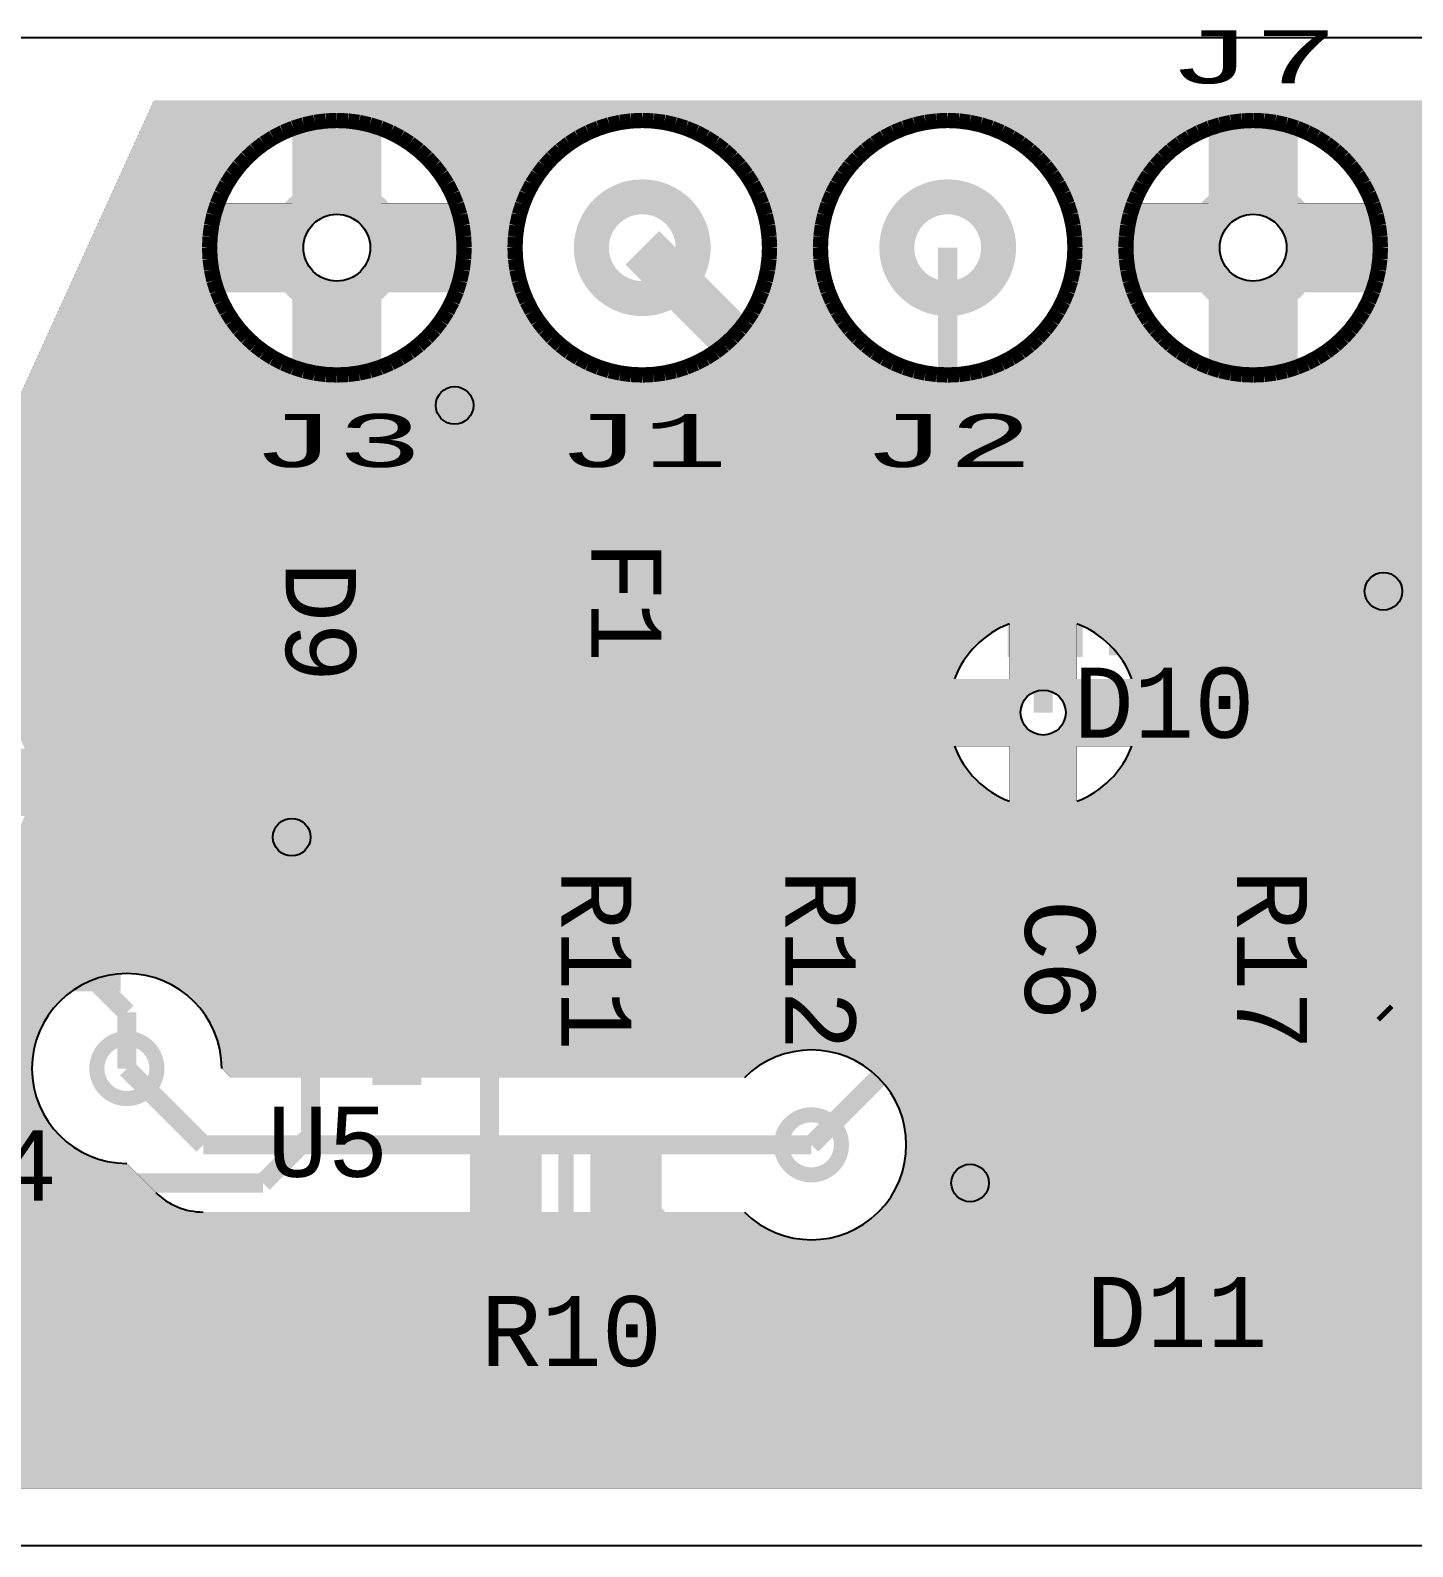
# Model space of a CAD drawing. Extents: x 0 to 100, y 0 to 20.
# Drawn here: x 70.09 to 88.48, y -0.01 to 20.16 of the extents above; entities that cross this region are included whole.
import ezdxf
from ezdxf.enums import TextEntityAlignment as Align

# ---------------------------------------------------------------- set-up
doc = ezdxf.new("R2010")
doc.units = 0
for name, color, linetype in [('KUPFERLAGE_OBEN', 3, 'CONTINUOUS'), ('KUPFERLAGE_UNTEN', 1, 'CONTINUOUS'), ('LEITERPLATTENUMRISS', 2, 'CONTINUOUS'), ('SIEBDRUCK_OBEN', 4, 'CONTINUOUS')]:
    doc.layers.add(name, color=color, linetype=linetype)
doc.styles.add('MONOTxtStyle', font='monotxt')

msp = doc.modelspace()

# ---------------------------------------------------------------- hatches: boundary and pattern name
at = {"layer": 'KUPFERLAGE_OBEN'}
h = msp.add_hatch(color=256, dxfattribs=at)
edge = h.paths.add_edge_path()
edge.add_arc((74.168, 17.272), 0.910082, 0, 360)
edge = h.paths.add_edge_path()
edge.add_arc((74.168, 17.272), 0.4445, 0, 360)
h = msp.add_hatch(color=256, dxfattribs=at)
edge = h.paths.add_edge_path()
edge.add_arc((78.232, 17.272), 0.910082, 0, 360)
edge = h.paths.add_edge_path()
edge.add_arc((78.232, 17.272), 0.4445, 0, 360)
h = msp.add_hatch(color=256, dxfattribs=at)
edge = h.paths.add_edge_path()
edge.add_arc((82.296, 17.272), 0.910082, 0, 360)
edge = h.paths.add_edge_path()
edge.add_arc((82.296, 17.272), 0.4445, 0, 360)
h = msp.add_hatch(color=256, dxfattribs=at)
edge = h.paths.add_edge_path()
edge.add_arc((86.36, 17.272), 0.910082, 0, 360)
edge = h.paths.add_edge_path()
edge.add_arc((86.36, 17.272), 0.4445, 0, 360)
h = msp.add_hatch(color=256, dxfattribs=at)
edge = h.paths.add_edge_path()
edge.add_arc((83.566, 11.086697), 0.5, 0, 360)
edge = h.paths.add_edge_path()
edge.add_arc((83.566, 11.086697), 0.3, 0, 360)
h = msp.add_hatch(color=256, dxfattribs=at)
edge = h.paths.add_edge_path()
edge.add_arc((71.374, 6.35), 0.5, 0, 360)
edge = h.paths.add_edge_path()
edge.add_arc((71.374, 6.35), 0.3, 0, 360)
h = msp.add_hatch(color=256, dxfattribs=at)
edge = h.paths.add_edge_path()
edge.add_arc((80.482383, 5.334), 0.5, 0, 360)
edge = h.paths.add_edge_path()
edge.add_arc((80.482383, 5.334), 0.3, 0, 360)
at = {"layer": 'KUPFERLAGE_UNTEN'}
h = msp.add_hatch(color=1, dxfattribs=at)
h.paths.add_polyline_path([(99.233675, 0.766325), (99.233675, 13.208), (94.488, 13.208), (91.354649, 19.233675), (71.73458, 19.233675), (71.233675, 18.131686), (71.233675, 18.131684), (69.342, 13.97), (63.5, 13.97), (60.868162, 19.233675), (29.647675, 19.233675), (27.686, 17.272), (27.686, 2.794), (29.713675, 0.766325)])
edge = h.paths.add_edge_path()
edge.add_arc((90.17, 6.604), 1.262635, 90.072045, 359.928046, ccw=False)
edge.add_line((90.168412, 7.866634), (93.093889, 10.792111))
edge.add_arc((93.725999, 10.16), 0.893939, 89.961453, 135, ccw=False)
edge.add_line((93.726601, 11.053939), (95.628305, 11.053939))
edge.add_arc((96.52, 10.16), 1.262635, 225.071999, 134.928001, ccw=False)
edge.add_line((95.628305, 9.266061), (94.096281, 9.266061))
edge.add_line((94.096281, 9.266061), (91.432634, 6.602414))
edge = h.paths.add_edge_path()
edge.add_arc((48.14, 10.534), 1.262635, 200.769496, 249.230504, ccw=False)
edge.add_line((46.959418, 10.086258), (47.692258, 10.086258))
edge.add_line((47.692258, 10.086258), (47.692258, 9.353418))
edge = h.paths.add_edge_path()
edge.add_line((47.692258, 11.714582), (47.692258, 10.981742))
edge.add_line((47.692258, 10.981742), (46.959418, 10.981742))
edge.add_arc((48.14, 10.534), 1.262635, 110.769496, 159.230504, ccw=False)
edge = h.paths.add_edge_path()
edge.add_arc((71.374, 6.35), 1.262635, 0.071954, 269.927955, ccw=False)
edge.add_line((72.636634, 6.351586), (72.760281, 6.227939))
edge.add_line((72.760281, 6.227939), (79.590688, 6.227939))
edge.add_arc((80.482383, 5.334), 1.262635, 225.071999, 134.928001, ccw=False)
edge.add_line((79.590688, 4.440061), (72.390803, 4.440061))
edge.add_arc((72.389999, 5.334), 0.893939, 225, 270.051481, ccw=False)
edge.add_line((71.757889, 4.701889), (71.372412, 5.087366))
edge = h.paths.add_edge_path()
edge.add_arc((97.028, 3.048), 1.672717, 0, 360)
edge = h.paths.add_edge_path()
edge.add_arc((34.135851, 8.128), 1.262635, 0.071938, 269.92794, ccw=False)
edge.add_line((35.398485, 8.129585), (38.570132, 4.957939))
edge.add_line((38.570132, 4.957939), (39.909305, 4.957939))
edge.add_arc((40.801, 4.064), 1.262635, 98.628399, 134.928001, ccw=False)
edge.add_line((40.611573, 5.312345), (36.264551, 9.659366))
edge.add_arc((36.266139, 10.922), 1.262635, 0.071954, 269.927955, ccw=False)
edge.add_line((37.528773, 10.923586), (41.616232, 6.836126))
edge.add_arc((42.394667, 5.842), 1.262635, 247.129364, 128.062149, ccw=False)
edge.add_arc((40.801, 4.064), 1.262635, 315.559238, 29.12926, ccw=False)
edge.add_line((41.702489, 3.179939), (42.809717, 3.179939))
edge.add_line((42.809717, 3.179939), (43.810061, 4.180283))
edge.add_line((43.810061, 4.180283), (43.810061, 8.436326))
edge.add_arc((44.704, 9.328021), 1.262635, 315.071999, 224.928001, ccw=False)
edge.add_line((45.597939, 8.436326), (45.597939, 3.81))
edge.add_arc((44.704, 3.81), 0.893939, 314.927935, 0, ccw=False)
edge.add_line((45.335315, 3.177095), (43.812905, 1.654685))
edge.add_arc((43.18, 2.286), 0.893939, 278.981182, 315.072065, ccw=False)
edge.add_arc((43.179999, 2.286), 0.893939, 269.962869, 278.98126, ccw=False)
edge.add_line((43.179419, 1.392061), (41.277695, 1.392061))
edge.add_arc((40.386, 2.286), 1.262635, 135.559238, 314.928001, ccw=False)
edge.add_line((39.484511, 3.170061), (38.200783, 3.170061))
edge.add_arc((38.199851, 4.064), 0.893939, 225.000007, 270.059762, ccw=False)
edge.add_line((37.567741, 3.431889), (34.134263, 6.865366))
edge = h.paths.add_edge_path()
edge.add_arc((29.972, 3.81), 0.3, 0, 360)
edge = h.paths.add_edge_path()
edge.add_arc((29.972, 3.81), 1.262635, 200.769496, 249.230504, ccw=False)
edge.add_line((28.791418, 3.362258), (29.524258, 3.362258))
edge.add_line((29.524258, 3.362258), (29.524258, 2.629418))
edge = h.paths.add_edge_path()
edge.add_arc((29.972, 3.81), 1.262635, 290.769496, 339.230504, ccw=False)
edge.add_line((30.419742, 2.629418), (30.419742, 3.362258))
edge.add_line((30.419742, 3.362258), (31.152582, 3.362258))
edge = h.paths.add_edge_path()
edge.add_arc((29.972, 3.81), 1.262635, 110.769496, 159.230504, ccw=False)
edge.add_line((29.524258, 4.990582), (29.524258, 4.257742))
edge.add_line((29.524258, 4.257742), (28.791418, 4.257742))
edge = h.paths.add_edge_path()
edge.add_arc((29.972, 3.81), 1.262635, 20.769496, 69.230504, ccw=False)
edge.add_line((31.152582, 4.257742), (30.419742, 4.257742))
edge.add_line((30.419742, 4.257742), (30.419742, 4.990582))
edge = h.paths.add_edge_path()
edge.add_arc((43.942, 13.716), 1.262635, 239.271696, 120.728304, ccw=False)
edge.add_line((43.296834, 12.630639), (30.109166, 12.630639))
edge.add_arc((29.464, 13.716), 1.262635, 59.271696, 300.728304, ccw=False)
edge.add_line((30.109166, 14.801361), (43.296834, 14.801361))
edge = h.paths.add_edge_path()
edge.add_arc((39.316, 17.272), 1.462635, 0, 360)
edge = h.paths.add_edge_path()
edge.add_arc((83.566, 11.086697), 1.262635, 200.769496, 249.230504, ccw=False)
edge.add_line((82.385418, 10.638955), (83.118258, 10.638955))
edge.add_line((83.118258, 10.638955), (83.118258, 9.906115))
edge = h.paths.add_edge_path()
edge.add_arc((83.566, 11.086697), 1.262635, 290.769496, 339.230504, ccw=False)
edge.add_line((84.013742, 9.906115), (84.013742, 10.638955))
edge.add_line((84.013742, 10.638955), (84.746582, 10.638955))
edge = h.paths.add_edge_path()
edge.add_arc((83.566, 11.086697), 1.262635, 110.769496, 159.230504, ccw=False)
edge.add_line((83.118258, 12.267279), (83.118258, 11.534439))
edge.add_line((83.118258, 11.534439), (82.385418, 11.534439))
edge = h.paths.add_edge_path()
edge.add_arc((83.566, 11.086697), 0.3, 0, 360)
edge = h.paths.add_edge_path()
edge.add_arc((83.566, 11.086697), 1.262635, 20.769496, 69.230504, ccw=False)
edge.add_line((84.746582, 11.534439), (84.013742, 11.534439))
edge.add_line((84.013742, 11.534439), (84.013742, 12.267279))
edge = h.paths.add_edge_path()
edge.add_arc((74.168, 17.272), 1.672717, 200.769538, 249.230462, ccw=False)
edge.add_line((72.603986, 16.678838), (73.574838, 16.678838))
edge.add_line((73.574838, 16.678838), (73.574838, 15.707986))
edge = h.paths.add_edge_path()
edge.add_arc((74.168, 17.272), 1.672717, 290.769538, 339.230462, ccw=False)
edge.add_line((74.761162, 15.707986), (74.761162, 16.678838))
edge.add_line((74.761162, 16.678838), (75.732014, 16.678838))
edge = h.paths.add_edge_path()
edge.add_arc((78.232, 17.272), 1.672717, 0, 360)
edge = h.paths.add_edge_path()
edge.add_arc((82.296, 17.272), 1.672717, 0, 360)
edge = h.paths.add_edge_path()
edge.add_arc((86.36, 17.272), 1.672717, 200.769538, 249.230462, ccw=False)
edge.add_line((84.795986, 16.678838), (85.766838, 16.678838))
edge.add_line((85.766838, 16.678838), (85.766838, 15.707986))
edge = h.paths.add_edge_path()
edge.add_arc((86.36, 17.272), 1.672717, 290.769538, 339.230462, ccw=False)
edge.add_line((86.953162, 15.707986), (86.953162, 16.678838))
edge.add_line((86.953162, 16.678838), (87.924014, 16.678838))
edge = h.paths.add_edge_path()
edge.add_arc((90.424, 17.272), 1.672717, 0, 360)
edge = h.paths.add_edge_path()
edge.add_arc((74.168, 17.272), 1.672717, 110.769538, 159.230462, ccw=False)
edge.add_line((73.574838, 18.836014), (73.574838, 17.865162))
edge.add_line((73.574838, 17.865162), (72.603986, 17.865162))
edge = h.paths.add_edge_path()
edge.add_arc((74.168, 17.272), 0.4445, 0, 360)
edge = h.paths.add_edge_path()
edge.add_arc((74.168, 17.272), 1.672717, 20.769538, 69.230462, ccw=False)
edge.add_line((75.732014, 17.865162), (74.761162, 17.865162))
edge.add_line((74.761162, 17.865162), (74.761162, 18.836014))
edge = h.paths.add_edge_path()
edge.add_arc((86.36, 17.272), 1.672717, 110.769538, 159.230462, ccw=False)
edge.add_line((85.766838, 18.836014), (85.766838, 17.865162))
edge.add_line((85.766838, 17.865162), (84.795986, 17.865162))
edge = h.paths.add_edge_path()
edge.add_arc((86.36, 17.272), 0.4445, 0, 360)
edge = h.paths.add_edge_path()
edge.add_arc((86.36, 17.272), 1.672717, 20.769538, 69.230462, ccw=False)
edge.add_line((87.924014, 17.865162), (86.953162, 17.865162))
edge.add_line((86.953162, 17.865162), (86.953162, 18.836014))
edge = h.paths.add_edge_path()
edge.add_arc((67.31, 5.842), 1.262635, 290.769496, 339.230504, ccw=False)
edge.add_line((67.757742, 4.661418), (67.757742, 5.394258))
edge.add_line((67.757742, 5.394258), (68.490582, 5.394258))
edge = h.paths.add_edge_path()
edge.add_arc((67.31, 5.842), 0.3, 0, 360)
edge = h.paths.add_edge_path()
edge.add_arc((67.31, 5.842), 1.262635, 200.769496, 249.230504, ccw=False)
edge.add_line((66.129418, 5.394258), (66.862258, 5.394258))
edge.add_line((66.862258, 5.394258), (66.862258, 4.661418))
edge = h.paths.add_edge_path()
edge.add_arc((67.31, 5.842), 1.262635, 20.769496, 69.230504, ccw=False)
edge.add_line((68.490582, 6.289742), (67.757742, 6.289742))
edge.add_line((67.757742, 6.289742), (67.757742, 7.022582))
edge = h.paths.add_edge_path()
edge.add_arc((67.31, 5.842), 1.262635, 110.769496, 159.230504, ccw=False)
edge.add_line((66.862258, 7.022582), (66.862258, 6.289742))
edge.add_line((66.862258, 6.289742), (66.129418, 6.289742))
edge = h.paths.add_edge_path()
edge.add_arc((48.14, 10.534), 1.262635, 290.769496, 339.230504, ccw=False)
edge.add_line((48.587742, 9.353418), (48.587742, 10.086258))
edge.add_line((48.587742, 10.086258), (49.320582, 10.086258))
edge = h.paths.add_edge_path()
edge.add_arc((68.834, 10.16), 1.262635, 200.769496, 249.230504, ccw=False)
edge.add_line((67.653418, 9.712258), (68.386258, 9.712258))
edge.add_line((68.386258, 9.712258), (68.386258, 8.979418))
edge = h.paths.add_edge_path()
edge.add_arc((68.834, 10.16), 1.262635, 290.769496, 339.230504, ccw=False)
edge.add_line((69.281742, 8.979418), (69.281742, 9.712258))
edge.add_line((69.281742, 9.712258), (70.014582, 9.712258))
edge = h.paths.add_edge_path()
edge.add_arc((68.834, 10.16), 0.3, 0, 360)
edge = h.paths.add_edge_path()
edge.add_arc((48.14, 10.534), 0.3, 0, 360)
edge = h.paths.add_edge_path()
edge.add_arc((48.14, 10.534), 1.262635, 20.769496, 69.230504, ccw=False)
edge.add_line((49.320582, 10.981742), (48.587742, 10.981742))
edge.add_line((48.587742, 10.981742), (48.587742, 11.714582))
edge = h.paths.add_edge_path()
edge.add_arc((68.834, 10.16), 1.262635, 110.769496, 159.230504, ccw=False)
edge.add_line((68.386258, 11.340582), (68.386258, 10.607742))
edge.add_line((68.386258, 10.607742), (67.653418, 10.607742))
edge = h.paths.add_edge_path()
edge.add_arc((68.834, 10.16), 1.262635, 20.769496, 69.230504, ccw=False)
edge.add_line((70.014582, 10.607742), (69.281742, 10.607742))
edge.add_line((69.281742, 10.607742), (69.281742, 11.340582))
edge = h.paths.add_edge_path()
edge.add_arc((51.816, 17.272), 1.462635, 0, 360)
h = msp.add_hatch(color=256, dxfattribs=at)
edge = h.paths.add_edge_path()
edge.add_arc((74.168, 17.272), 0.910082, 0, 360)
edge = h.paths.add_edge_path()
edge.add_arc((74.168, 17.272), 0.4445, 0, 360)
h = msp.add_hatch(color=256, dxfattribs=at)
edge = h.paths.add_edge_path()
edge.add_arc((78.232, 17.272), 0.910082, 0, 360)
edge = h.paths.add_edge_path()
edge.add_arc((78.232, 17.272), 0.4445, 0, 360)
h = msp.add_hatch(color=256, dxfattribs=at)
edge = h.paths.add_edge_path()
edge.add_arc((82.296, 17.272), 0.910082, 0, 360)
edge = h.paths.add_edge_path()
edge.add_arc((82.296, 17.272), 0.4445, 0, 360)
h = msp.add_hatch(color=256, dxfattribs=at)
edge = h.paths.add_edge_path()
edge.add_arc((86.36, 17.272), 0.910082, 0, 360)
edge = h.paths.add_edge_path()
edge.add_arc((86.36, 17.272), 0.4445, 0, 360)
h = msp.add_hatch(color=256, dxfattribs=at)
edge = h.paths.add_edge_path()
edge.add_arc((83.566, 11.086697), 0.5, 0, 360)
edge = h.paths.add_edge_path()
edge.add_arc((83.566, 11.086697), 0.3, 0, 360)
h = msp.add_hatch(color=256, dxfattribs=at)
edge = h.paths.add_edge_path()
edge.add_arc((71.374, 6.35), 0.5, 0, 360)
edge = h.paths.add_edge_path()
edge.add_arc((71.374, 6.35), 0.3, 0, 360)
h = msp.add_hatch(color=256, dxfattribs=at)
edge = h.paths.add_edge_path()
edge.add_arc((80.482383, 5.334), 0.5, 0, 360)
edge = h.paths.add_edge_path()
edge.add_arc((80.482383, 5.334), 0.3, 0, 360)

# ---------------------------------------------------------------- linework, layer by layer
at = {"layer": 'KUPFERLAGE_OBEN', "color": 3}
for points, const_width in [([(100.076, 20.066), (0, 20.066)], 0.0254), ([(78.232, 17.272), (80.01, 15.494)], 0.635), ([(82.296, 15.24), (82.296, 17.272)], 0.254), ([(80.01, 15.494), (80.01, 14.224)], 0.635), ([(83.312, 14.224), (82.296, 15.24)], 0.254), ([(73.40992, 13.208), (74.37579, 14.17385)], 0.635), ([(76.75088, 14.17386), (74.37579, 14.17385)], 0.635), ([(78.994, 11.93074), (76.75088, 14.17386)], 0.635), ([(85.852, 14.224), (83.312, 14.224)], 0.254), ([(87.182396, 12.893604), (85.852, 14.224)], 0.254), ([(64.25836, 13.208), (71.626037, 13.208)], 0.635), ([(71.569284, 13.145357), (71.631927, 13.208)], 0.635), ([(73.40992, 13.208), (71.631927, 13.208)], 0.635), ([(87.287604, 12.893604), (87.094, 12.7)], 0.254), ([(87.287604, 12.893604), (87.182396, 12.893604)], 0.254), ([(83.566, 12.672), (83.566, 11.086697)], 0.254), ([(88.646, 12.714), (87.122, 12.714)], 0.254), ([(78.994, 11.93074), (78.994, 10.736013)], 0.635), ([(78.994, 10.736013), (79.179987, 10.922)], 0.635), ([(80.002083, 11.161357), (79.762726, 10.922)], 0.254), ([(78.994, 10.73601), (78.994, 8.89)], 0.635), ([(75.734883, 10.673857), (73.914, 8.852974)], 0.254), ([(64.17744, 10.16), (71.605964, 10.16)], 0.635), ([(89.036382, 9.652), (88.138, 8.753618)], 0.254), ([(73.914, 8.852974), (73.914, 8.680867)], 0.254), ([(79.248, 8.636), (78.994, 8.89)], 0.254), ([(88.138, 8.753618), (88.138, 8.636)], 0.635), ([(59.718, 8.636), (73.869133, 8.636)], 0.254), ([(79.248, 8.636), (88.138, 8.636)], 0.254), ([(70.792, 7.678735), (71.374, 7.096735)], 0.254), ([(76.117, 7.678735), (76.937735, 6.858)], 0.254), ([(76.2, 5.042471), (76.2, 7.607868)], 0.254), ([(71.374, 7.096735), (71.374, 6.35)], 0.254), ([(82.296, 6.124471), (82.296, 7.076383)], 0.254), ([(85.108, 6.991235), (85.228765, 7.112)], 0.254), ([(85.228765, 7.112), (88.090618, 7.112)], 0.254), ([(88.090618, 7.112), (88.138, 7.064618)], 0.254), ([(88.138, 7.064618), (88.138, 5.856235)], 0.254), ([(76.937735, 6.858), (79.244883, 6.858)], 0.254), ([(80.482383, 5.334), (82.006383, 6.858)], 0.254), ([(73.817, 5.45874), (73.817, 6.728735)], 0.254), ([(83.594, 4.826471), (82.296, 6.124471)], 0.254), ([(88.138, 5.856235), (87.122, 4.840235)], 0.254), ([(73.817, 5.45874), (73.18427, 4.826)], 0.254), ([(76.416, 4.826471), (76.2, 5.042471)], 0.254), ([(73.18427, 4.826), (65.532, 4.826)], 0.254), ([(91.363265, 4.826), (87.122, 4.826)], 0.254), ([(79.248, 3.556), (78.232, 4.572)], 0.254), ([(92.638, 3.556), (79.248, 3.556)], 0.254), ([(66.04, 1.524), (95.504, 1.524)], 0.254), ([(0, 0), (100.076, 0)], 0.0254)]:
    msp.add_lwpolyline(points, dxfattribs=dict(at, const_width=const_width))
at = {"layer": 'KUPFERLAGE_OBEN'}
for points in [[(74.85988, 13.673857), (74.85988, 14.673857), (76.60988, 13.673857), (76.60988, 14.673857)], [(79.12708, 13.636357), (79.12708, 14.686357), (80.87708, 13.636357), (80.87708, 14.686357)], [(70.21928, 12.570357), (70.21928, 13.720357), (72.91928, 12.570357), (72.91928, 13.720357)], [(83.094, 13.575), (84.094, 13.575), (83.094, 11.825), (84.094, 11.825)], [(86.594, 13.575), (87.594, 13.575), (86.594, 11.825), (87.594, 11.825)], [(79.12708, 10.636357), (79.12708, 11.686357), (80.87708, 10.636357), (80.87708, 11.686357)], [(74.85988, 10.173857), (74.85988, 11.173857), (76.60988, 10.173857), (76.60988, 11.173857)], [(70.21928, 9.570357), (70.21928, 10.720357), (72.91928, 9.570357), (72.91928, 10.720357)], [(73.317, 8.328735), (73.317, 8.928735), (74.317, 8.328735), (74.317, 8.928735)], [(78.621, 9.066235), (79.621, 9.066235), (78.621, 8.116235), (79.621, 8.116235)], [(81.604, 9.066235), (82.604, 9.066235), (81.604, 8.116235), (82.604, 8.116235)], [(84.608, 8.116235), (84.608, 9.066235), (85.608, 8.116235), (85.608, 9.066235)], [(87.612, 9.066235), (88.612, 9.066235), (87.612, 8.116235), (88.612, 8.116235)], [(70.292, 7.378735), (70.292, 7.978735), (71.292, 7.378735), (71.292, 7.978735)], [(75.617, 7.378735), (75.617, 7.978735), (76.617, 7.378735), (76.617, 7.978735)], [(79.621, 6.516235), (78.621, 6.516235), (79.621, 7.466235), (78.621, 7.466235)], [(82.604, 6.516235), (81.604, 6.516235), (82.604, 7.466235), (81.604, 7.466235)], [(84.608, 6.516235), (84.608, 7.466235), (85.608, 6.516235), (85.608, 7.466235)], [(88.612, 6.516235), (87.612, 6.516235), (88.612, 7.466235), (87.612, 7.466235)], [(73.317, 6.428735), (73.317, 7.028735), (74.317, 6.428735), (74.317, 7.028735)], [(84.094, 3.951471), (83.094, 3.951471), (84.094, 5.701471), (83.094, 5.701471)], [(87.594, 3.951471), (86.594, 3.951471), (87.594, 5.701471), (86.594, 5.701471)], [(75.941, 4.326471), (75.941, 5.326471), (76.891, 4.326471), (76.891, 5.326471)], [(77.541, 4.326471), (77.541, 5.326471), (78.491, 4.326471), (78.491, 5.326471)]]:
    msp.add_solid(points, dxfattribs=at)
at = {"layer": 'KUPFERLAGE_UNTEN', "color": 1}
for points, const_width in [([(99.233675, 0.766325), (99.233675, 13.208), (94.488, 13.208), (91.354649, 19.233675), (71.73458, 19.233675), (71.233675, 18.131686), (71.233675, 18.131684), (69.342, 13.97), (63.5, 13.97), (60.868162, 19.233675), (29.647675, 19.233675), (27.686, 17.272), (27.686, 2.794), (29.713675, 0.766325), (99.233675, 0.766325)], 0.00127), ([(73.574838, 18.836014), (73.574838, 17.865162), (72.603986, 17.865162)], 0.00127), ([(75.732014, 17.865162), (74.761162, 17.865162), (74.761162, 18.836014)], 0.00127), ([(85.766838, 18.836014), (85.766838, 17.865162), (84.795986, 17.865162)], 0.00127), ([(87.924014, 17.865162), (86.953162, 17.865162), (86.953162, 18.836014)], 0.00127), ([(72.603986, 16.678838), (73.574838, 16.678838), (73.574838, 15.707986)], 0.00127), ([(74.761162, 15.707986), (74.761162, 16.678838), (75.732014, 16.678838)], 0.00127), ([(84.795986, 16.678838), (85.766838, 16.678838), (85.766838, 15.707986)], 0.00127), ([(86.953162, 15.707986), (86.953162, 16.678838), (87.924014, 16.678838)], 0.00127), ([(83.118258, 12.267279), (83.118258, 11.534439), (82.385418, 11.534439)], 0.00127), ([(84.746582, 11.534439), (84.013742, 11.534439), (84.013742, 12.267279)], 0.00127), ([(82.385418, 10.638955), (83.118258, 10.638955), (83.118258, 9.906115)], 0.00127), ([(84.013742, 9.906115), (84.013742, 10.638955), (84.746582, 10.638955)], 0.00127), ([(71.374, 6.35), (72.39, 5.334)], 0.254), ([(72.636634, 6.351586), (72.760281, 6.227939), (79.590688, 6.227939)], 0.00127), ([(72.39, 5.334), (80.482383, 5.334)], 0.254), ([(71.757889, 4.701889), (71.372412, 5.087366)], 0.00127), ([(79.590688, 4.440061), (72.390803, 4.440061)], 0.00127)]:
    msp.add_lwpolyline(points, dxfattribs=dict(at, const_width=const_width))
for centre, radius in [((78.232, 17.272), 1.672717), ((82.296, 17.272), 1.672717), ((74.168, 17.272), 0.4445), ((86.36, 17.272), 0.4445), ((83.566, 11.086697), 0.3)]:
    msp.add_circle(centre, radius, dxfattribs=at)
for centre, radius, start, end in [((74.168, 17.272), 1.672717, 110.769538, 159.230462), ((74.168, 17.272), 1.672717, 20.769538, 69.230462), ((86.36, 17.272), 1.672717, 110.769538, 159.230462), ((86.36, 17.272), 1.672717, 20.769538, 69.230462), ((74.168, 17.272), 1.672717, 200.769538, 249.230462), ((74.168, 17.272), 1.672717, 290.769538, 339.230462), ((86.36, 17.272), 1.672717, 200.769538, 249.230462), ((86.36, 17.272), 1.672717, 290.769538, 339.230462), ((83.566, 11.086697), 1.262635, 110.769496, 159.230504), ((83.566, 11.086697), 1.262635, 20.769496, 69.230504), ((83.566, 11.086697), 1.262635, 200.769496, 249.230504), ((83.566, 11.086697), 1.262635, 290.769496, 339.230504), ((71.374, 6.35), 1.262635, 0.071954, 269.927955), ((80.482383, 5.334), 1.262635, 225.071999, 134.928001), ((72.389999, 5.334), 0.893939, 225, 270.051481)]:
    msp.add_arc(centre, radius, start, end, dxfattribs=at)
at = {"layer": 'LEITERPLATTENUMRISS', "color": 2, "const_width": 0.000001}
for points in [[(100, 20), (0, 20)], [(0, 0), (100, 0)]]:
    msp.add_lwpolyline(points, dxfattribs=at)
at = {"layer": 'SIEBDRUCK_OBEN', "color": 4}
for points, const_width in [([(73.729733, 18.907634), (73.588846, 18.863212)], 0.2032), ([(73.873955, 18.939607), (73.729733, 18.907634)], 0.2032), ([(74.020416, 18.958889), (73.873955, 18.939607)], 0.2032), ([(74.168, 18.965333), (74.020416, 18.958889)], 0.2032), ([(74.315583, 18.958889), (74.168, 18.965333)], 0.2032), ([(74.168, 18.965333), (74.168, 18.965333)], 0.2032), ([(74.462044, 18.939607), (74.315583, 18.958889)], 0.2032), ([(74.606266, 18.907634), (74.462044, 18.939607)], 0.2032), ([(74.747153, 18.863212), (74.606266, 18.907634)], 0.2032), ([(77.793733, 18.907634), (77.652846, 18.863212)], 0.2032), ([(77.937955, 18.939607), (77.793733, 18.907634)], 0.2032), ([(78.084416, 18.958889), (77.937955, 18.939607)], 0.2032), ([(78.232, 18.965333), (78.084416, 18.958889)], 0.2032), ([(78.379583, 18.958889), (78.232, 18.965333)], 0.2032), ([(78.232, 18.965333), (78.232, 18.965333)], 0.2032), ([(78.526044, 18.939607), (78.379583, 18.958889)], 0.2032), ([(78.670266, 18.907634), (78.526044, 18.939607)], 0.2032), ([(78.811153, 18.863212), (78.670266, 18.907634)], 0.2032), ([(81.857733, 18.907634), (81.716846, 18.863212)], 0.2032), ([(82.001955, 18.939607), (81.857733, 18.907634)], 0.2032), ([(82.148416, 18.958889), (82.001955, 18.939607)], 0.2032), ([(82.296, 18.965333), (82.148416, 18.958889)], 0.2032), ([(82.443583, 18.958889), (82.296, 18.965333)], 0.2032), ([(82.296, 18.965333), (82.296, 18.965333)], 0.2032), ([(82.590044, 18.939607), (82.443583, 18.958889)], 0.2032), ([(82.734266, 18.907634), (82.590044, 18.939607)], 0.2032), ([(82.875153, 18.863212), (82.734266, 18.907634)], 0.2032), ([(85.921733, 18.907634), (85.780846, 18.863212)], 0.2032), ([(86.065955, 18.939607), (85.921733, 18.907634)], 0.2032), ([(86.212416, 18.958889), (86.065955, 18.939607)], 0.2032), ([(86.36, 18.965333), (86.212416, 18.958889)], 0.2032), ([(86.507583, 18.958889), (86.36, 18.965333)], 0.2032), ([(86.36, 18.965333), (86.36, 18.965333)], 0.2032), ([(86.654044, 18.939607), (86.507583, 18.958889)], 0.2032), ([(86.798266, 18.907634), (86.654044, 18.939607)], 0.2032), ([(86.939153, 18.863212), (86.798266, 18.907634)], 0.2032), ([(73.321333, 18.738469), (73.196744, 18.659097)], 0.2032), ([(73.452366, 18.80668), (73.321333, 18.738469)], 0.2032), ([(73.588846, 18.863212), (73.452366, 18.80668)], 0.2032), ([(74.883633, 18.80668), (74.747153, 18.863212)], 0.2032), ([(75.014666, 18.738469), (74.883633, 18.80668)], 0.2032), ([(75.139255, 18.659097), (75.014666, 18.738469)], 0.2032), ([(77.385333, 18.738469), (77.260744, 18.659097)], 0.2032), ([(77.516366, 18.80668), (77.385333, 18.738469)], 0.2032), ([(77.652846, 18.863212), (77.516366, 18.80668)], 0.2032), ([(78.947633, 18.80668), (78.811153, 18.863212)], 0.2032), ([(79.078666, 18.738469), (78.947633, 18.80668)], 0.2032), ([(79.203255, 18.659097), (79.078666, 18.738469)], 0.2032), ([(81.449333, 18.738469), (81.324744, 18.659097)], 0.2032), ([(81.580366, 18.80668), (81.449333, 18.738469)], 0.2032), ([(81.716846, 18.863212), (81.580366, 18.80668)], 0.2032), ([(83.011633, 18.80668), (82.875153, 18.863212)], 0.2032), ([(83.142666, 18.738469), (83.011633, 18.80668)], 0.2032), ([(83.267255, 18.659097), (83.142666, 18.738469)], 0.2032), ([(85.513333, 18.738469), (85.388744, 18.659097)], 0.2032), ([(85.644366, 18.80668), (85.513333, 18.738469)], 0.2032), ([(85.780846, 18.863212), (85.644366, 18.80668)], 0.2032), ([(87.075633, 18.80668), (86.939153, 18.863212)], 0.2032), ([(87.206666, 18.738469), (87.075633, 18.80668)], 0.2032), ([(87.331255, 18.659097), (87.206666, 18.738469)], 0.2032), ([(72.970632, 18.469367), (72.870831, 18.360453)], 0.2032), ([(73.079546, 18.569168), (72.970632, 18.469367)], 0.2032), ([(73.196744, 18.659097), (73.079546, 18.569168)], 0.2032), ([(75.256453, 18.569168), (75.139255, 18.659097)], 0.2032), ([(75.365367, 18.469367), (75.256453, 18.569168)], 0.2032), ([(75.465168, 18.360453), (75.365367, 18.469367)], 0.2032), ([(77.034632, 18.469367), (76.934831, 18.360453)], 0.2032), ([(77.143546, 18.569168), (77.034632, 18.469367)], 0.2032), ([(77.260744, 18.659097), (77.143546, 18.569168)], 0.2032), ([(79.320453, 18.569168), (79.203255, 18.659097)], 0.2032), ([(79.429367, 18.469367), (79.320453, 18.569168)], 0.2032), ([(79.529168, 18.360453), (79.429367, 18.469367)], 0.2032), ([(81.098632, 18.469367), (80.998831, 18.360453)], 0.2032), ([(81.207546, 18.569168), (81.098632, 18.469367)], 0.2032), ([(81.324744, 18.659097), (81.207546, 18.569168)], 0.2032), ([(83.384453, 18.569168), (83.267255, 18.659097)], 0.2032), ([(83.493367, 18.469367), (83.384453, 18.569168)], 0.2032), ([(83.593168, 18.360453), (83.493367, 18.469367)], 0.2032), ([(85.162632, 18.469367), (85.062831, 18.360453)], 0.2032), ([(85.271546, 18.569168), (85.162632, 18.469367)], 0.2032), ([(85.388744, 18.659097), (85.271546, 18.569168)], 0.2032), ([(87.448453, 18.569168), (87.331255, 18.659097)], 0.2032), ([(87.557367, 18.469367), (87.448453, 18.569168)], 0.2032), ([(87.657168, 18.360453), (87.557367, 18.469367)], 0.2032), ([(72.870831, 18.360453), (72.780902, 18.243255)], 0.2032), ([(75.555097, 18.243255), (75.465168, 18.360453)], 0.2032), ([(76.934831, 18.360453), (76.844902, 18.243255)], 0.2032), ([(79.619097, 18.243255), (79.529168, 18.360453)], 0.2032), ([(80.998831, 18.360453), (80.908902, 18.243255)], 0.2032), ([(83.683097, 18.243255), (83.593168, 18.360453)], 0.2032), ([(85.062831, 18.360453), (84.972902, 18.243255)], 0.2032), ([(87.747097, 18.243255), (87.657168, 18.360453)], 0.2032), ([(72.70153, 18.118666), (72.633319, 17.987633)], 0.2032), ([(72.780902, 18.243255), (72.70153, 18.118666)], 0.2032), ([(75.634469, 18.118666), (75.555097, 18.243255)], 0.2032), ([(75.70268, 17.987633), (75.634469, 18.118666)], 0.2032), ([(76.76553, 18.118666), (76.697319, 17.987633)], 0.2032), ([(76.844902, 18.243255), (76.76553, 18.118666)], 0.2032), ([(79.698469, 18.118666), (79.619097, 18.243255)], 0.2032), ([(79.76668, 17.987633), (79.698469, 18.118666)], 0.2032), ([(80.82953, 18.118666), (80.761319, 17.987633)], 0.2032), ([(80.908902, 18.243255), (80.82953, 18.118666)], 0.2032), ([(83.762469, 18.118666), (83.683097, 18.243255)], 0.2032), ([(83.83068, 17.987633), (83.762469, 18.118666)], 0.2032), ([(84.89353, 18.118666), (84.825319, 17.987633)], 0.2032), ([(84.972902, 18.243255), (84.89353, 18.118666)], 0.2032), ([(87.826469, 18.118666), (87.747097, 18.243255)], 0.2032), ([(87.89468, 17.987633), (87.826469, 18.118666)], 0.2032), ([(72.633319, 17.987633), (72.576787, 17.851153)], 0.2032), ([(75.759212, 17.851153), (75.70268, 17.987633)], 0.2032), ([(76.697319, 17.987633), (76.640787, 17.851153)], 0.2032), ([(79.823212, 17.851153), (79.76668, 17.987633)], 0.2032), ([(80.761319, 17.987633), (80.704787, 17.851153)], 0.2032), ([(83.887212, 17.851153), (83.83068, 17.987633)], 0.2032), ([(84.825319, 17.987633), (84.768787, 17.851153)], 0.2032), ([(87.951212, 17.851153), (87.89468, 17.987633)], 0.2032), ([(72.532365, 17.710266), (72.500392, 17.566044)], 0.2032), ([(72.576787, 17.851153), (72.532365, 17.710266)], 0.2032), ([(75.803634, 17.710266), (75.759212, 17.851153)], 0.2032), ([(75.835607, 17.566044), (75.803634, 17.710266)], 0.2032), ([(76.596365, 17.710266), (76.564392, 17.566044)], 0.2032), ([(76.640787, 17.851153), (76.596365, 17.710266)], 0.2032), ([(79.867634, 17.710266), (79.823212, 17.851153)], 0.2032), ([(79.899607, 17.566044), (79.867634, 17.710266)], 0.2032), ([(80.660365, 17.710266), (80.628392, 17.566044)], 0.2032), ([(80.704787, 17.851153), (80.660365, 17.710266)], 0.2032), ([(83.931634, 17.710266), (83.887212, 17.851153)], 0.2032), ([(83.963607, 17.566044), (83.931634, 17.710266)], 0.2032), ([(84.724365, 17.710266), (84.692392, 17.566044)], 0.2032), ([(84.768787, 17.851153), (84.724365, 17.710266)], 0.2032), ([(87.995634, 17.710266), (87.951212, 17.851153)], 0.2032), ([(88.027607, 17.566044), (87.995634, 17.710266)], 0.2032), ([(72.500392, 17.566044), (72.48111, 17.419583)], 0.2032), ([(75.854889, 17.419583), (75.835607, 17.566044)], 0.2032), ([(76.564392, 17.566044), (76.54511, 17.419583)], 0.2032), ([(79.918889, 17.419583), (79.899607, 17.566044)], 0.2032), ([(80.628392, 17.566044), (80.60911, 17.419583)], 0.2032), ([(83.982889, 17.419583), (83.963607, 17.566044)], 0.2032), ([(84.692392, 17.566044), (84.67311, 17.419583)], 0.2032), ([(88.046889, 17.419583), (88.027607, 17.566044)], 0.2032), ([(72.48111, 17.419583), (72.474667, 17.272)], 0.2032), ([(72.474667, 17.272), (72.48111, 17.124416)], 0.2032), ([(75.861333, 17.271999), (75.854889, 17.419583)], 0.2032), ([(75.854889, 17.124416), (75.861333, 17.271999)], 0.2032), ([(76.54511, 17.419583), (76.538667, 17.272)], 0.2032), ([(76.538667, 17.272), (76.54511, 17.124416)], 0.2032), ([(79.925333, 17.271999), (79.918889, 17.419583)], 0.2032), ([(79.918889, 17.124416), (79.925333, 17.271999)], 0.2032), ([(80.60911, 17.419583), (80.602667, 17.272)], 0.2032), ([(80.602667, 17.272), (80.60911, 17.124416)], 0.2032), ([(83.989333, 17.271999), (83.982889, 17.419583)], 0.2032), ([(83.982889, 17.124416), (83.989333, 17.271999)], 0.2032), ([(84.67311, 17.419583), (84.666667, 17.272)], 0.2032), ([(84.666667, 17.272), (84.67311, 17.124416)], 0.2032), ([(88.053333, 17.271999), (88.046889, 17.419583)], 0.2032), ([(88.046889, 17.124416), (88.053333, 17.271999)], 0.2032), ([(72.48111, 17.124416), (72.500392, 16.977955)], 0.2032), ([(75.835607, 16.977955), (75.854889, 17.124416)], 0.2032), ([(76.54511, 17.124416), (76.564392, 16.977955)], 0.2032), ([(79.899607, 16.977955), (79.918889, 17.124416)], 0.2032), ([(80.60911, 17.124416), (80.628392, 16.977955)], 0.2032), ([(83.963607, 16.977955), (83.982889, 17.124416)], 0.2032), ([(84.67311, 17.124416), (84.692392, 16.977955)], 0.2032), ([(88.027607, 16.977955), (88.046889, 17.124416)], 0.2032), ([(72.500392, 16.977955), (72.532365, 16.833733)], 0.2032), ([(75.803634, 16.833733), (75.835607, 16.977955)], 0.2032), ([(76.564392, 16.977955), (76.596365, 16.833733)], 0.2032), ([(79.867634, 16.833733), (79.899607, 16.977955)], 0.2032), ([(80.628392, 16.977955), (80.660365, 16.833733)], 0.2032), ([(83.931634, 16.833733), (83.963607, 16.977955)], 0.2032), ([(84.692392, 16.977955), (84.724365, 16.833733)], 0.2032), ([(87.995634, 16.833733), (88.027607, 16.977955)], 0.2032), ([(72.532365, 16.833733), (72.576787, 16.692846)], 0.2032), ([(72.576787, 16.692846), (72.633319, 16.556366)], 0.2032), ([(75.70268, 16.556366), (75.759212, 16.692846)], 0.2032), ([(75.759212, 16.692846), (75.803634, 16.833733)], 0.2032), ([(76.596365, 16.833733), (76.640787, 16.692846)], 0.2032), ([(76.640787, 16.692846), (76.697319, 16.556366)], 0.2032), ([(79.76668, 16.556366), (79.823212, 16.692846)], 0.2032), ([(79.823212, 16.692846), (79.867634, 16.833733)], 0.2032), ([(80.660365, 16.833733), (80.704787, 16.692846)], 0.2032), ([(80.704787, 16.692846), (80.761319, 16.556366)], 0.2032), ([(83.83068, 16.556366), (83.887212, 16.692846)], 0.2032), ([(83.887212, 16.692846), (83.931634, 16.833733)], 0.2032), ([(84.724365, 16.833733), (84.768787, 16.692846)], 0.2032), ([(84.768787, 16.692846), (84.825319, 16.556366)], 0.2032), ([(87.89468, 16.556366), (87.951212, 16.692846)], 0.2032), ([(87.951212, 16.692846), (87.995634, 16.833733)], 0.2032), ([(72.633319, 16.556366), (72.70153, 16.425333)], 0.2032), ([(75.634469, 16.425333), (75.70268, 16.556366)], 0.2032), ([(76.697319, 16.556366), (76.76553, 16.425333)], 0.2032), ([(79.698469, 16.425333), (79.76668, 16.556366)], 0.2032), ([(80.761319, 16.556366), (80.82953, 16.425333)], 0.2032), ([(83.762469, 16.425333), (83.83068, 16.556366)], 0.2032), ([(84.825319, 16.556366), (84.89353, 16.425333)], 0.2032), ([(87.826469, 16.425333), (87.89468, 16.556366)], 0.2032), ([(72.70153, 16.425333), (72.780902, 16.300744)], 0.2032), ([(72.780902, 16.300744), (72.870831, 16.183546)], 0.2032), ([(75.465168, 16.183546), (75.555097, 16.300744)], 0.2032), ([(75.555097, 16.300744), (75.634469, 16.425333)], 0.2032), ([(76.76553, 16.425333), (76.844902, 16.300744)], 0.2032), ([(76.844902, 16.300744), (76.934831, 16.183546)], 0.2032), ([(79.529168, 16.183546), (79.619097, 16.300744)], 0.2032), ([(79.619097, 16.300744), (79.698469, 16.425333)], 0.2032), ([(80.82953, 16.425333), (80.908902, 16.300744)], 0.2032), ([(80.908902, 16.300744), (80.998831, 16.183546)], 0.2032), ([(83.593168, 16.183546), (83.683097, 16.300744)], 0.2032), ([(83.683097, 16.300744), (83.762469, 16.425333)], 0.2032), ([(84.89353, 16.425333), (84.972902, 16.300744)], 0.2032), ([(84.972902, 16.300744), (85.062831, 16.183546)], 0.2032), ([(87.657168, 16.183546), (87.747097, 16.300744)], 0.2032), ([(87.747097, 16.300744), (87.826469, 16.425333)], 0.2032), ([(72.870831, 16.183546), (72.970632, 16.074632)], 0.2032), ([(72.970632, 16.074632), (73.079546, 15.974831)], 0.2032), ([(75.256453, 15.974831), (75.365367, 16.074632)], 0.2032), ([(75.365367, 16.074632), (75.465168, 16.183546)], 0.2032), ([(76.934831, 16.183546), (77.034632, 16.074632)], 0.2032), ([(77.034632, 16.074632), (77.143546, 15.974831)], 0.2032), ([(79.320453, 15.974831), (79.429367, 16.074632)], 0.2032), ([(79.429367, 16.074632), (79.529168, 16.183546)], 0.2032), ([(80.998831, 16.183546), (81.098632, 16.074632)], 0.2032), ([(81.098632, 16.074632), (81.207546, 15.974831)], 0.2032), ([(83.384453, 15.974831), (83.493367, 16.074632)], 0.2032), ([(83.493367, 16.074632), (83.593168, 16.183546)], 0.2032), ([(85.062831, 16.183546), (85.162632, 16.074632)], 0.2032), ([(85.162632, 16.074632), (85.271546, 15.974831)], 0.2032), ([(87.448453, 15.974831), (87.557367, 16.074632)], 0.2032), ([(87.557367, 16.074632), (87.657168, 16.183546)], 0.2032), ([(73.079546, 15.974831), (73.196744, 15.884902)], 0.2032), ([(73.196744, 15.884902), (73.321333, 15.80553)], 0.2032), ([(75.014666, 15.80553), (75.139255, 15.884902)], 0.2032), ([(75.139255, 15.884902), (75.256453, 15.974831)], 0.2032), ([(77.143546, 15.974831), (77.260744, 15.884902)], 0.2032), ([(77.260744, 15.884902), (77.385333, 15.80553)], 0.2032), ([(79.078666, 15.80553), (79.203255, 15.884902)], 0.2032), ([(79.203255, 15.884902), (79.320453, 15.974831)], 0.2032), ([(81.207546, 15.974831), (81.324744, 15.884902)], 0.2032), ([(81.324744, 15.884902), (81.449333, 15.80553)], 0.2032), ([(83.142666, 15.80553), (83.267255, 15.884902)], 0.2032), ([(83.267255, 15.884902), (83.384453, 15.974831)], 0.2032), ([(85.271546, 15.974831), (85.388744, 15.884902)], 0.2032), ([(85.388744, 15.884902), (85.513333, 15.80553)], 0.2032), ([(87.206666, 15.80553), (87.331255, 15.884902)], 0.2032), ([(87.331255, 15.884902), (87.448453, 15.974831)], 0.2032), ([(73.321333, 15.80553), (73.452366, 15.737319)], 0.2032), ([(73.452366, 15.737319), (73.588846, 15.680787)], 0.2032), ([(73.588846, 15.680787), (73.729733, 15.636365)], 0.2032), ([(74.606266, 15.636365), (74.747153, 15.680787)], 0.2032), ([(74.747153, 15.680787), (74.883633, 15.737319)], 0.2032), ([(74.883633, 15.737319), (75.014666, 15.80553)], 0.2032), ([(77.385333, 15.80553), (77.516366, 15.737319)], 0.2032), ([(77.516366, 15.737319), (77.652846, 15.680787)], 0.2032), ([(77.652846, 15.680787), (77.793733, 15.636365)], 0.2032), ([(78.670266, 15.636365), (78.811153, 15.680787)], 0.2032), ([(78.811153, 15.680787), (78.947633, 15.737319)], 0.2032), ([(78.947633, 15.737319), (79.078666, 15.80553)], 0.2032), ([(81.449333, 15.80553), (81.580366, 15.737319)], 0.2032), ([(81.580366, 15.737319), (81.716846, 15.680787)], 0.2032), ([(81.716846, 15.680787), (81.857733, 15.636365)], 0.2032), ([(82.734266, 15.636365), (82.875153, 15.680787)], 0.2032), ([(82.875153, 15.680787), (83.011633, 15.737319)], 0.2032), ([(83.011633, 15.737319), (83.142666, 15.80553)], 0.2032), ([(85.513333, 15.80553), (85.644366, 15.737319)], 0.2032), ([(85.644366, 15.737319), (85.780846, 15.680787)], 0.2032), ([(85.780846, 15.680787), (85.921733, 15.636365)], 0.2032), ([(86.798266, 15.636365), (86.939153, 15.680787)], 0.2032), ([(86.939153, 15.680787), (87.075633, 15.737319)], 0.2032), ([(87.075633, 15.737319), (87.206666, 15.80553)], 0.2032), ([(73.729733, 15.636365), (73.873955, 15.604392)], 0.2032), ([(73.873955, 15.604392), (74.020416, 15.58511)], 0.2032), ([(74.020416, 15.58511), (74.168, 15.578667)], 0.2032), ([(74.168, 15.578667), (74.315583, 15.58511)], 0.2032), ([(74.168, 15.578667), (74.168, 15.578667)], 0.2032), ([(74.315583, 15.58511), (74.462044, 15.604392)], 0.2032), ([(74.462044, 15.604392), (74.606266, 15.636365)], 0.2032), ([(77.793733, 15.636365), (77.937955, 15.604392)], 0.2032), ([(77.937955, 15.604392), (78.084416, 15.58511)], 0.2032), ([(78.084416, 15.58511), (78.232, 15.578667)], 0.2032), ([(78.232, 15.578667), (78.379583, 15.58511)], 0.2032), ([(78.232, 15.578667), (78.232, 15.578667)], 0.2032), ([(78.379583, 15.58511), (78.526044, 15.604392)], 0.2032), ([(78.526044, 15.604392), (78.670266, 15.636365)], 0.2032), ([(81.857733, 15.636365), (82.001955, 15.604392)], 0.2032), ([(82.001955, 15.604392), (82.148416, 15.58511)], 0.2032), ([(82.148416, 15.58511), (82.296, 15.578667)], 0.2032), ([(82.296, 15.578667), (82.443583, 15.58511)], 0.2032), ([(82.296, 15.578667), (82.296, 15.578667)], 0.2032), ([(82.443583, 15.58511), (82.590044, 15.604392)], 0.2032), ([(82.590044, 15.604392), (82.734266, 15.636365)], 0.2032), ([(85.921733, 15.636365), (86.065955, 15.604392)], 0.2032), ([(86.065955, 15.604392), (86.212416, 15.58511)], 0.2032), ([(86.212416, 15.58511), (86.36, 15.578667)], 0.2032), ([(86.36, 15.578667), (86.507583, 15.58511)], 0.2032), ([(86.36, 15.578667), (86.36, 15.578667)], 0.2032), ([(86.507583, 15.58511), (86.654044, 15.604392)], 0.2032), ([(86.654044, 15.604392), (86.798266, 15.636365)], 0.2032), ([(86.244, 13.45), (84.444, 13.45)], 0.2), ([(85.844, 13.45), (85.844, 11.95)], 0.2), ([(86.044, 13.45), (86.044, 11.95)], 0.2), ([(86.244, 13.45), (86.244, 11.95)], 0.2), ([(74.984883, 13.323857), (74.984883, 11.523857)], 0.2), ([(74.984883, 13.323857), (76.484883, 13.323857)], 0.2), ([(76.484883, 13.323857), (76.484883, 11.523857)], 0.2), ([(79.202083, 13.261357), (79.202083, 12.061357)], 0.2), ([(80.802083, 13.261357), (80.802083, 12.061357)], 0.2), ([(80.802083, 13.261357), (80.802083, 12.061357)], 0.2), ([(74.984883, 13.123857), (76.484883, 13.123857)], 0.2), ([(74.984883, 12.923857), (76.484883, 12.923857)], 0.2), ([(70.319284, 12.195357), (70.319284, 11.095357)], 0.2), ([(72.819284, 12.195357), (72.819284, 11.095357)], 0.2), ([(72.819284, 12.195357), (72.819284, 11.095357)], 0.2), ([(86.244, 11.95), (84.444, 11.95)], 0.2), ([(75.292, 9.128735), (74.642, 9.128735)], 0.2), ([(74.642, 9.128735), (74.642, 6.228735)], 0.2), ([(75.292, 6.228735), (75.292, 9.128735)], 0.2), ([(78.621, 7.791245), (79.621, 7.791245)], 0.2032), ([(78.621, 7.791225), (78.621, 7.791245)], 0.2032), ([(79.621, 7.791225), (78.621, 7.791225)], 0.2032), ([(79.621, 7.791245), (79.621, 7.791225)], 0.2032), ([(81.604, 7.791245), (82.604, 7.791245)], 0.2032), ([(81.604, 7.791225), (81.604, 7.791245)], 0.2032), ([(82.604, 7.791225), (81.604, 7.791225)], 0.2032), ([(82.604, 7.791245), (82.604, 7.791225)], 0.2032), ([(87.612, 7.791245), (88.612, 7.791245)], 0.2032), ([(87.612, 7.791225), (87.612, 7.791245)], 0.2032), ([(88.612, 7.791225), (87.612, 7.791225)], 0.2032), ([(74.642, 6.228735), (75.292, 6.228735)], 0.2), ([(84.444, 5.576471), (86.244, 5.576471)], 0.2), ([(84.444, 4.076471), (84.444, 5.576471)], 0.2), ([(84.644, 4.076471), (84.644, 5.576471)], 0.2), ([(84.844, 4.076471), (84.844, 5.576471)], 0.2), ([(77.21599, 4.326471), (77.21599, 5.326471)], 0.2032), ([(77.21599, 5.326471), (77.21601, 5.326471)], 0.2032), ([(77.21601, 5.326471), (77.21601, 4.326471)], 0.2032), ([(77.21601, 4.326471), (77.21599, 4.326471)], 0.2032), ([(84.444, 4.076471), (86.244, 4.076471)], 0.2)]:
    msp.add_lwpolyline(points, dxfattribs=dict(at, const_width=const_width))
for centre in [(75.734883, 15.173857), (88.094, 12.7), (73.567, 9.428735), (82.594, 4.826471)]:
    msp.add_circle(centre, 0.25, dxfattribs=at)

# ---------------------------------------------------------------- texts
at = {"layer": 'SIEBDRUCK_OBEN', "style": 'MONOTxtStyle'}
for s, height, width, p in [('J7', 0.705555, 1.866667, (86.36, 19.812)), ('J3', 0.705555, 1.866667, (74.168, 14.706458)), ('J1', 0.705555, 1.866667, (78.232, 14.706458)), ('J2', 0.705555, 1.866667, (82.296, 14.706458)), ('R10', 0.933333, 0.995556, (77.29, 2.856))]:
    msp.add_text(s, height=height, dxfattribs=dict(at, width=width)).set_placement(p, align=Align.MIDDLE_CENTER)
at = {"layer": 'SIEBDRUCK_OBEN', "style": 'MONOTxtStyle', "width": 0.995556}
for s, p in [('F1', (78.486, 12.566)), ('D9', (74.422, 12.289857)), ('C6', (84.258, 7.791235))]:
    msp.add_text(s, height=0.933333, rotation=270, dxfattribs=at).set_placement(p, align=Align.TOP_CENTER)
for s, p in [('D10', (85.175217, 11.684)), ('U5', (74.048, 5.842)), ('U4', (69.642, 5.526471)), ('D11', (85.344, 3.576471))]:
    msp.add_text(s, height=0.933333, dxfattribs=at).set_placement(p, align=Align.TOP_CENTER)
for s, p in [('R11', (77.621, 7.795235)), ('R12', (80.604, 7.795235)), ('R17', (86.612, 7.795235))]:
    msp.add_text(s, height=0.933333, rotation=270, dxfattribs=at).set_placement(p, align=Align.MIDDLE_CENTER)

doc.saveas('drawing.dxf')
